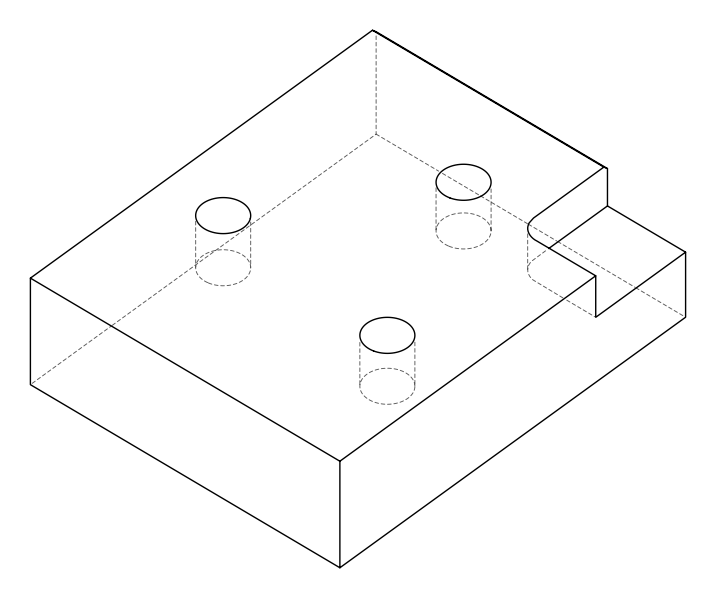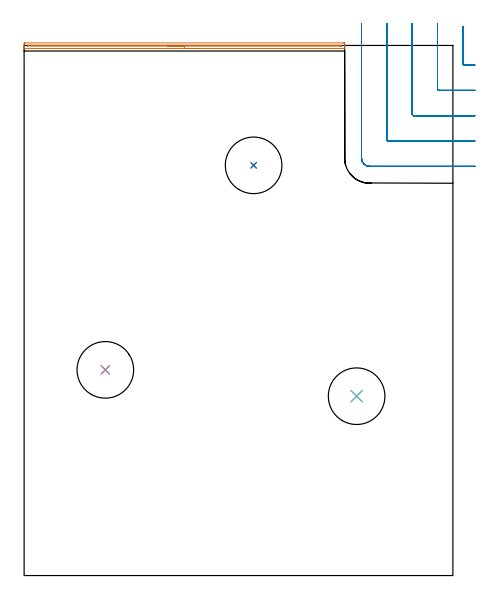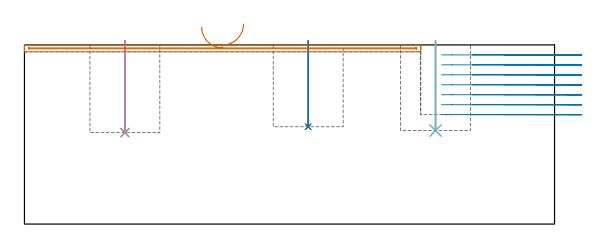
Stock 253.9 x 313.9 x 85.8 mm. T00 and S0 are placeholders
(PLAN: 8 operations, 7 tool changes, 11.4 min)
(1 INDEXABLE_INSERT_DRILL_BLIND_HOLE_FROM_SOLID | STEP1POCKET | NXT0302_014 | 0.17 min | 14127 mm3)
(2 DRILL_TO_ENLARGE_BLIND_HOLE | STEP1POCKET | UGT0301_383 | 0.17 min | 20408 mm3)
(3 INDEXABLE_INSERT_DRILL_BLIND_HOLE_FROM_SOLID_1 | STEP1POCKET_1 | NXT0302_014 | 0.18 min | 15142 mm3)
(4 DRILL_TO_ENLARGE_BLIND_HOLE_1 | STEP1POCKET_1 | UGT0301_383 | 0.18 min | 21858 mm3)
(5 INDEXABLE_INSERT_DRILL_BLIND_HOLE_FROM_SOLID_2 | STEP1POCKET_2 | NXT0302_014 | 0.17 min | 14782 mm3)
(6 DRILL_TO_ENLARGE_BLIND_HOLE_2 | STEP1POCKET_2 | UGT0301_383 | 0.17 min | 21338 mm3)
(7 AREA_MILL | FG_CHAMFER_SURFACE | UGT0205_001 | 3.18 min | 1051 mm3)
(8 MILL_CORNER_NOTCH_RECTANGULAR | CORNER_NOTCH_RECTANGULAR | UGT0201_094 | Follow Part, ap 5, ae 75% | 7.19 min | 173100 mm3)
(TOOL NXT0302_014 | Index. Insert Drill 21.5mm [880-D2150L25-03] | D21.5 PA176 FL65 Z2)
(TOOL UGT0301_383 | Twist Drill Flat Bottom 33.5 mm | D33.5 PA180 FL175 Z2)
(TOOL UGT0205_001 | Chamfer Mill 20 x 3 x 45 deg. | D20 FL50 Z2)
(TOOL UGT0201_094 | End mill 20 mm | D20 FL38 Z4)
(OP 1 INDEXABLE_INSERT_DRILL_BLIND_HOLE_FROM_SOLID)
G17 G21 G94 G90
T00 M6
G54
G17 G0 G90 X135.9 Y242.9 S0 M3
G43 Z95.8 H1
G94 G81 G98 Z46.6 F250. R87.8
G80
M5
M2
(OP 2 DRILL_TO_ENLARGE_BLIND_HOLE)
G17 G21 G94 G90
T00 M6
G54
G17 G0 G90 X135.9 Y242.9 S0 M3
G43 Z95.8 H0
G94 G81 G98 Z46.6 F250. R87.8
G80
M5
M2
(OP 3 INDEXABLE_INSERT_DRILL_BLIND_HOLE_FROM_SOLID_1)
G17 G21 G94 G90
T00 M6
G54
G17 G0 G90 X48.1 Y121.8 S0 M3
G43 Z95.8 H1
G94 G81 G98 Z43.8 F250. R87.8
G80
M5
M2
(OP 4 DRILL_TO_ENLARGE_BLIND_HOLE_1)
G17 G21 G94 G90
T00 M6
G54
G17 G0 G90 X48.1 Y121.8 S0 M3
G43 Z95.8 H0
G94 G81 G98 Z43.8 F250. R87.8
G80
M5
M2
(OP 5 INDEXABLE_INSERT_DRILL_BLIND_HOLE_FROM_SOLID_2)
G17 G21 G94 G90
T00 M6
G54
G17 G0 G90 X196.9 Y106.2 S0 M3
G43 Z95.8 H1
G94 G81 G98 Z44.8 F250. R87.8
G80
M5
M2
(OP 6 DRILL_TO_ENLARGE_BLIND_HOLE_2)
G17 G21 G94 G90
T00 M6
G54
G17 G0 G90 X196.9 Y106.2 S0 M3
G43 Z95.8 H0
G94 G81 G98 Z44.8 F250. R87.8
G80
M5
M2
(OP 7 AREA_MILL)
G17 G21 G94 G90
T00 M6
G54
G17 G0 G90 X104.9 Y312.1 S1061 M3
G43 Z95.8 H0
G94 G1 X104.862 Z94.928 F250.
X104.748 Z94.063
X104.559 Z93.212
X104.297 Z92.38
X103.963 Z91.574
X103.56 Z90.8
X103.092 Z90.064
X102.56 Z89.372
X101.971 Z88.729
X101.328 Z88.139
X100.636 Z87.608
X99.9 Z87.14
X99.126 Z86.737
X98.32 Z86.403
X97.488 Z86.141
X96.636 Z85.952
X95.772 Z85.838
X94.9 Z85.8
X0.175
X0.01 Y312.102 Z85.788
X0.002 Y312.232 Z85.66
X0. Y312.366 Z85.533
Y312.629 Z85.271
Y313.313 Z84.581
Y314.529 Z83.368
X0.004 Y315.06 Z82.834
X0.01 Y315.392 Z82.503
X0.277 Y315.397 Z82.5
X0.622 Y315.4
X189.178
X189.523 Y315.397
X189.79 Y315.392 Z82.503
X189.8 Y315.06 Z82.834
Y314.529 Z83.368
Y314.187 Z83.709
Y313.656 Z84.24
Y313.313 Z84.581
Y312.628 Z85.271
Y312.366 Z85.533
X189.798 Y312.232 Z85.66
X189.79 Y312.102 Z85.788
X189.625 Y312.1 Z85.8
X94.9
Y313.514 Z84.386
X2.203 Y313.515 Z84.385
X2.056 Y313.516 Z84.384
X2.02 Y313.519 Z84.381
X2.01 Y313.521 Z84.379
X2.007 Y313.53 Z84.37
X2.004 Y313.562 Z84.338
X2.005 Y313.709 Z84.191
X2.021 Y313.979 Z83.921
X2.301 Y313.984 Z83.916
X2.409 Y313.985 Z83.915
X31.893 Y313.986 Z83.914
X187.597
X187.744 Y313.984 Z83.916
X187.78 Y313.981 Z83.919
X187.79 Y313.979 Z83.921
X187.793 Y313.97 Z83.93
X187.797 Y313.938 Z83.962
X187.799 Y313.788 Z84.112
X187.792 Y313.551 Z84.349
X187.79 Y313.527 Z84.373
X187.751 Y313.521 Z84.379
X187.632 Y313.518 Z84.382
X187.391 Y313.515 Z84.385
X187.185 Y313.514 Z84.386
X94.9
X94.028 Z84.424
X93.164 Z84.538
X92.312 Z84.726
X91.48 Z84.989
X90.674 Z85.323
X89.9 Z85.725
X89.164 Z86.194
X88.472 Z86.725
X87.829 Z87.315
X87.24 Z87.958
X86.708 Z88.65
X86.24 Z89.386
X85.837 Z90.16
X85.503 Z90.966
X85.241 Z91.798
X85.052 Z92.649
X84.938 Z93.514
X84.9 Z94.386
G0 Z95.8
M5
M2
(OP 8 MILL_CORNER_NOTCH_RECTANGULAR)
G17 G21 G94 G90
T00 M6
G54
G17 G0 G90 X259.8 Y324.974 S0 M3
G43 Z95.8 H0
Z81.028
G94 G1 Y321.974 F250.
Y303.295 F500.
G3 X260.795 Y302.3 R1.
G1 X263.9
X266.9 F250.
G0 Z95.8
X244.8 Y326.9
Z81.028
G1 Y323.9
Y288.295 F500.
G3 X245.795 Y287.3 R1.
G1 X263.9
X266.9 F250.
G0 Z95.8
X229.8 Y326.9
Z81.028
G1 Y323.9
Y273.295 F500.
G3 X230.795 Y272.3 R1.
G1 X263.9
X266.9 F250.
G0 Z95.8
X214.8 Y326.9
Z81.028
G1 Y323.9
Y258.296 F500.
G3 X215.796 Y257.3 R1.
G1 X263.9
X266.9 F250.
G0 Z95.8
X199.8 Y326.9
Z81.028
G1 Y323.9
Y247.2 F500.
G3 X204.7 Y242.3 R4.9
G1 X263.9
X266.9 F250.
G0 Z95.8
X259.8 Y324.974
Z76.257
G1 Y321.974
Y303.295 F500.
G3 X260.795 Y302.3 R1.
G1 X263.9
X266.9 F250.
G0 Z95.8
X244.8 Y326.9
Z76.257
G1 Y323.9
Y288.295 F500.
G3 X245.795 Y287.3 R1.
G1 X263.9
X266.9 F250.
G0 Z95.8
X229.8 Y326.9
Z76.257
G1 Y323.9
Y273.296 F500.
G3 X230.796 Y272.3 R1.
G1 X263.9
X266.9 F250.
G0 Z95.8
X214.8 Y326.9
Z76.257
G1 Y323.9
Y258.296 F500.
G3 X215.796 Y257.3 R1.
G1 X263.9
X266.9 F250.
G0 Z95.8
X199.8 Y326.9
Z76.257
G1 Y323.9
Y247.2 F500.
G3 X204.7 Y242.3 R4.9
G1 X263.9
X266.9 F250.
G0 Z95.8
X259.8 Y324.974
Z71.486
G1 Y321.974
Y303.295 F500.
G3 X260.795 Y302.3 R1.
G1 X263.9
X266.9 F250.
G0 Z95.8
X244.8 Y326.9
Z71.486
G1 Y323.9
Y288.295 F500.
G3 X245.795 Y287.3 R1.
G1 X263.9
X266.9 F250.
G0 Z95.8
X229.8 Y326.9
Z71.486
G1 Y323.9
Y273.296 F500.
G3 X230.796 Y272.3 R1.
G1 X263.9
X266.9 F250.
G0 Z95.8
X214.8 Y326.9
Z71.486
G1 Y323.9
Y258.296 F500.
G3 X215.796 Y257.3 R1.
G1 X263.9
X266.9 F250.
G0 Z95.8
X199.8 Y326.9
Z71.486
G1 Y323.9
Y247.2 F500.
G3 X204.7 Y242.3 R4.9
G1 X263.9
X266.9 F250.
G0 Z95.8
X259.8 Y324.974
Z66.714
G1 Y321.974
Y303.295 F500.
G3 X260.795 Y302.3 R1.
G1 X263.9
X266.9 F250.
G0 Z95.8
X244.8 Y326.9
Z66.714
G1 Y323.9
Y288.295 F500.
G3 X245.795 Y287.3 R1.
G1 X263.9
X266.9 F250.
G0 Z95.8
X229.8 Y326.9
Z66.714
G1 Y323.9
Y273.296 F500.
G3 X230.796 Y272.3 R1.
G1 X263.9
X266.9 F250.
G0 Z95.8
X214.8 Y326.9
Z66.714
G1 Y323.9
Y258.296 F500.
G3 X215.796 Y257.3 R1.
G1 X263.9
X266.9 F250.
G0 Z95.8
X199.8 Y326.9
Z66.714
G1 Y323.9
Y247.2 F500.
G3 X204.7 Y242.3 R4.9
G1 X263.9
X266.9 F250.
G0 Z95.8
X259.8 Y324.974
Z61.943
G1 Y321.974
Y303.295 F500.
G3 X260.795 Y302.3 R1.
G1 X263.9
X266.9 F250.
G0 Z95.8
X244.8 Y326.9
Z61.943
G1 Y323.9
Y288.295 F500.
G3 X245.795 Y287.3 R1.
G1 X263.9
X266.9 F250.
G0 Z95.8
X229.8 Y326.9
Z61.943
G1 Y323.9
Y273.296 F500.
G3 X230.796 Y272.3 R1.
G1 X263.9
X266.9 F250.
G0 Z95.8
X214.8 Y326.9
Z61.943
G1 Y323.9
Y258.296 F500.
G3 X215.796 Y257.3 R1.
G1 X263.9
X266.9 F250.
G0 Z95.8
X199.8 Y326.9
Z61.943
G1 Y323.9
Y247.2 F500.
G3 X204.7 Y242.3 R4.9
G1 X263.9
X266.9 F250.
G0 Z95.8
X259.8 Y324.974
Z57.171
G1 Y321.974
Y303.295 F500.
G3 X260.795 Y302.3 R1.
G1 X263.9
X266.9 F250.
G0 Z95.8
X244.8 Y326.9
Z57.171
G1 Y323.9
Y288.295 F500.
G3 X245.795 Y287.3 R1.
G1 X263.9
X266.9 F250.
G0 Z95.8
X229.8 Y326.9
Z57.171
G1 Y323.9
Y273.296 F500.
G3 X230.796 Y272.3 R1.
G1 X263.9
X266.9 F250.
G0 Z95.8
X214.8 Y326.9
Z57.171
G1 Y323.9
Y258.296 F500.
G3 X215.796 Y257.3 R1.
G1 X263.9
X266.9 F250.
G0 Z95.8
X199.8 Y326.9
Z57.171
G1 Y323.9
Y247.2 F500.
G3 X204.7 Y242.3 R4.9
G1 X263.9
X266.9 F250.
G0 Z95.8
X259.8 Y324.974
Z52.4
G1 Y321.974
Y303.295 F500.
G3 X260.795 Y302.3 R1.
G1 X263.9
X266.9 F250.
G0 Z95.8
X244.8 Y326.9
Z52.4
G1 Y323.9
Y288.295 F500.
G3 X245.795 Y287.3 R1.
G1 X263.9
X266.9 F250.
G0 Z95.8
X229.8 Y326.9
Z52.4
G1 Y323.9
Y273.296 F500.
G3 X230.796 Y272.3 R1.
G1 X263.9
X266.9 F250.
G0 Z95.8
X214.8 Y326.9
Z52.4
G1 Y323.9
Y258.296 F500.
G3 X215.796 Y257.3 R1.
G1 X263.9
X266.9 F250.
G0 Z95.8
X199.8 Y326.9
Z52.4
G1 Y323.9
Y247.2 F500.
G3 X204.7 Y242.3 R4.9
G1 X263.9
X266.9 F250.
G0 Z95.8
M5
M2
